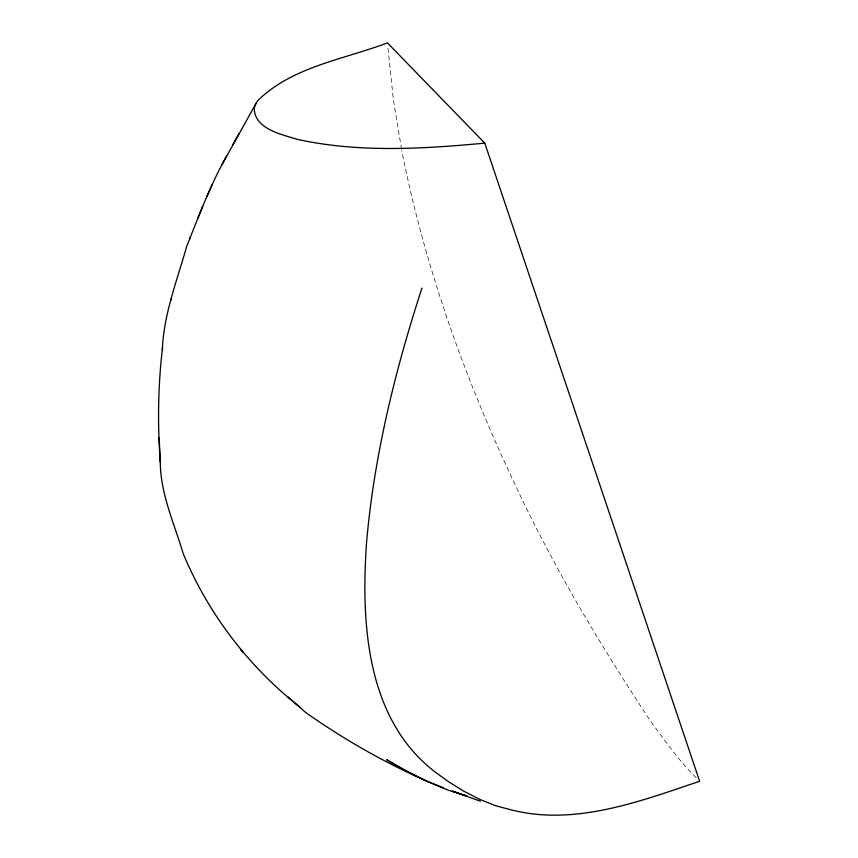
<?xml version="1.0" encoding="UTF-8"?>
<svg xmlns="http://www.w3.org/2000/svg" width="858" height="858" viewBox="0 0 858 858"><rect width="100%" height="100%" fill="white"/><g stroke="black" fill="none" stroke-linecap="round" stroke-linejoin="round"><path stroke-width="0.64" stroke-dasharray="4.29 3.22" d="M696.192 777.734C678.871 760.799 665.068 740.765 650.718 721.374C600.589 645.602 553.7 567.299 515.229 484.899C464.693 378.367 424.613 266.366 401.791 150.547M401.555 149.238L393.382 99.667L387.784 46.396"/><path stroke-width="1.29" d="M162.57 347.318C157.979 385.467 157.54 423.863 160.274 462.172C160.51 494.101 174.378 523.863 183.344 553.989C208.29 613.749 248.874 667.052 299.914 707.024M162.344 349.796C163.685 314.275 176.984 280.834 186.508 246.986C198.638 216.152 210.414 184.985 226.609 155.995M170.957 300.289L171.557 298.026M421.921 288.106C394.991 370.988 373.959 456.327 366.495 543.329C361.014 623.273 366.205 719.54 435.607 772.372L448.82 781.874L463.363 790.958L479.558 799.281L495.431 805.673L511.572 809.973C575.268 826.115 640.197 801.254 699.645 781.284L484.781 143.147L387.462 42.9C343.972 59.32 292.267 66.72 257.872 100.515A66.002 27.37 -11.1 0 0 254.29 108.312C254.397 129.054 281.746 134.449 297.436 139.361C358.901 152.885 422.608 148.906 484.781 143.147M189.629 238.942L190.455 236.851M197.683 218.554L202.724 206.349M207.035 196.192L212.355 184.245M221.943 164.715L256.177 103.153M238.974 133.709L232.55 145.109M467.32 796.288L447.672 789.939L424.871 780.448L405.502 770.645L386.711 759.791L404.3 769.926L423.412 779.514M465.54 795.548L452.284 791.097L480.426 801.222M443.64 787.966C397.029 769.508 352.917 745.012 311.626 716.655L305.952 712.73L287.634 696.728M413.406 774.999L416.58 776.533M240.808 649.989L243.136 652.498M160.274 462.172L159.18 437.859"/></g></svg>
